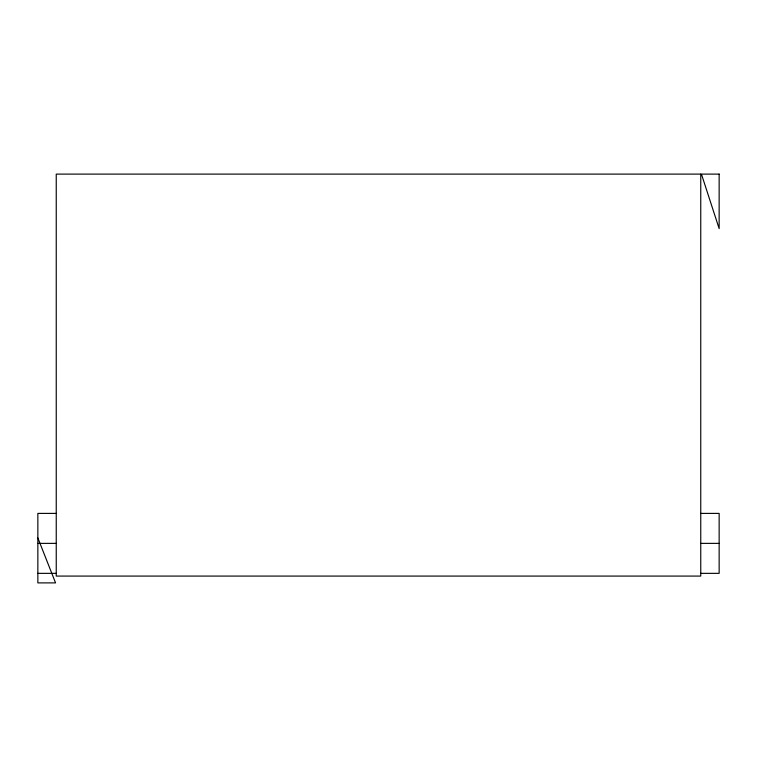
<?xml version="1.0" encoding="UTF-8"?>
<svg xmlns="http://www.w3.org/2000/svg" width="757" height="757" viewBox="0 0 757 757"><rect width="100%" height="100%" fill="white"/><g stroke="black" fill="none" stroke-linecap="round" stroke-linejoin="round"><path stroke-width="1.14" d="M56.245 513.397L37.85 513.397L37.85 582.89L55.564 582.89L37.85 537.924M700.755 513.397L719.15 513.397L719.15 573.352L700.755 573.352M37.85 543.375L56.245 543.375M700.755 543.375L719.15 543.375M37.85 573.352L56.245 573.352M700.755 174.11L56.245 174.11L56.245 576.077L700.755 576.077L700.755 174.11M719.15 174.11L701.436 174.11L719.15 228.614L719.15 174.11"/></g></svg>
